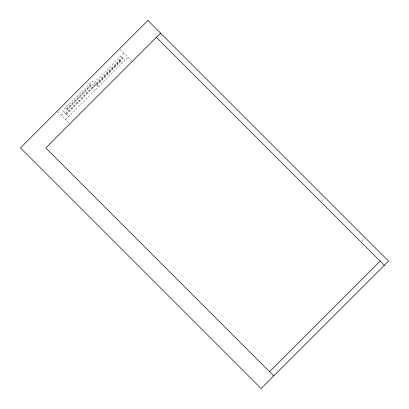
<?xml version="1.0" encoding="UTF-8"?>
<svg xmlns="http://www.w3.org/2000/svg" width="409" height="409" viewBox="0 0 409 409"><rect width="100%" height="100%" fill="white"/><g stroke="black" fill="none" stroke-linecap="round" stroke-linejoin="round"><path stroke-width="0.31" stroke-dasharray="2.04 1.53" d="M66.723 108.814L90.512 85.026M67.148 109.239L90.936 85.445M61.447 115.358L123.799 53.001M65.67 113.671L122.112 57.224M66.089 114.091L122.536 57.649M66.514 114.515L122.956 58.068M96.422 85.026L120.215 61.238M96.846 85.445L120.635 61.657M65.67 119.581L128.022 57.224M321.725 201.018L324.255 198.483M361.832 241.126L364.363 238.59M120.45 49.653L132.245 61.447M120.844 55.956L125.067 60.179M119.157 60.179L122.112 63.134M98.324 86.923L92.414 81.013L62.715 110.716L68.625 116.626M89.459 83.968L95.369 89.878M65.67 107.756L68.625 110.716M57.659 111.575L69.888 123.799"/><path stroke-width="0.61" d="M160.573 33.114L45.782 147.91L273.754 375.886M269.531 371.663L380.104 261.09M156.356 37.337L384.327 265.313M147.91 20.45L20.45 147.91L261.09 388.55L388.55 261.09L147.91 20.45"/></g></svg>
